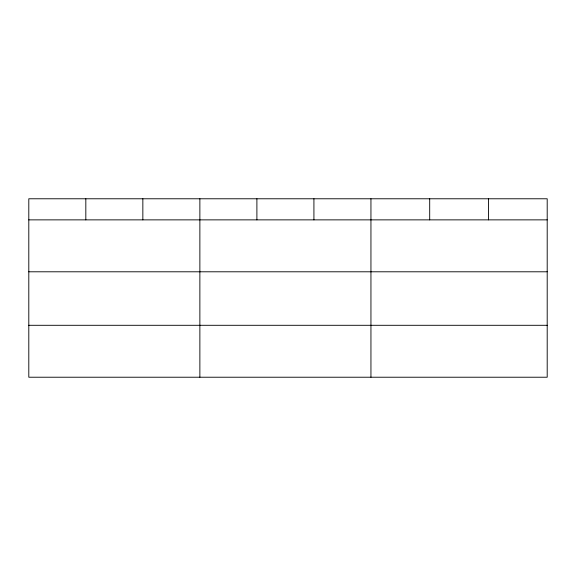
<?xml version="1.0" encoding="UTF-8"?>
<svg xmlns="http://www.w3.org/2000/svg" width="576" height="576" viewBox="0 0 576 576"><rect width="100%" height="100%" fill="white"/><g stroke="black" fill="none" stroke-linecap="round" stroke-linejoin="round"><path stroke-width="0.86" d="M547.2 271.793L547.2 198.778L28.8 198.778L28.8 377.222L547.2 377.222L547.2 271.793L28.8 271.793M28.8 219.866L547.2 219.866M28.8 325.296L547.2 325.296M488.448 198.778L488.448 219.866M429.696 198.778L429.696 219.866M370.944 198.778L370.944 377.222M313.92 198.778L313.92 219.866M256.896 198.778L256.896 219.866M199.872 198.778L199.872 377.222M142.848 198.778L142.848 219.866M85.824 198.778L85.824 219.866"/></g></svg>
